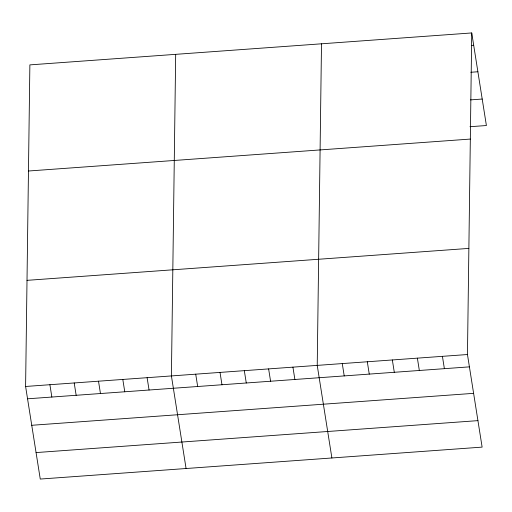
<?xml version="1.0" encoding="UTF-8"?>
<svg xmlns="http://www.w3.org/2000/svg" width="512" height="512" viewBox="0 0 512 512"><rect width="100%" height="100%" fill="white"/><g stroke="black" fill="none" stroke-linecap="round" stroke-linejoin="round"><path stroke-width="0.77" d="M471.738 32.941L467.462 354.528L482.125 447.117L40.262 479.059L25.6 386.47L29.875 64.883L471.738 32.941L486.4 125.53L469.971 126.714M175.686 54.342L171.411 375.93L186.08 468.518M321.504 43.802L317.229 365.389L331.891 457.978M471.341 45.446L473.69 45.274M470.842 72.269L477.882 71.757M470.47 99.891L482.208 99.046M28.467 171.008L470.323 139.066M27.008 280.346L468.87 248.403M25.6 386.47L467.462 354.528M27.552 398.803L469.414 366.861M31.75 425.286L473.606 393.344M36.07 452.576L477.933 420.634M442.419 356.339L444.378 368.672M417.382 358.15L419.334 370.483M392.346 359.962L394.298 372.294M367.302 361.773L369.261 374.106M342.266 363.578L344.218 375.91M292.928 367.149L294.88 379.482M268.621 368.902L270.579 381.235M244.32 370.662L246.272 382.995M220.019 372.416L221.971 384.749M195.718 374.176L197.67 386.509M147.11 377.69L149.062 390.022M122.81 379.443L124.762 391.776M98.509 381.203L100.461 393.536M74.202 382.957L76.16 395.29M49.901 384.717L51.853 397.05"/></g></svg>
